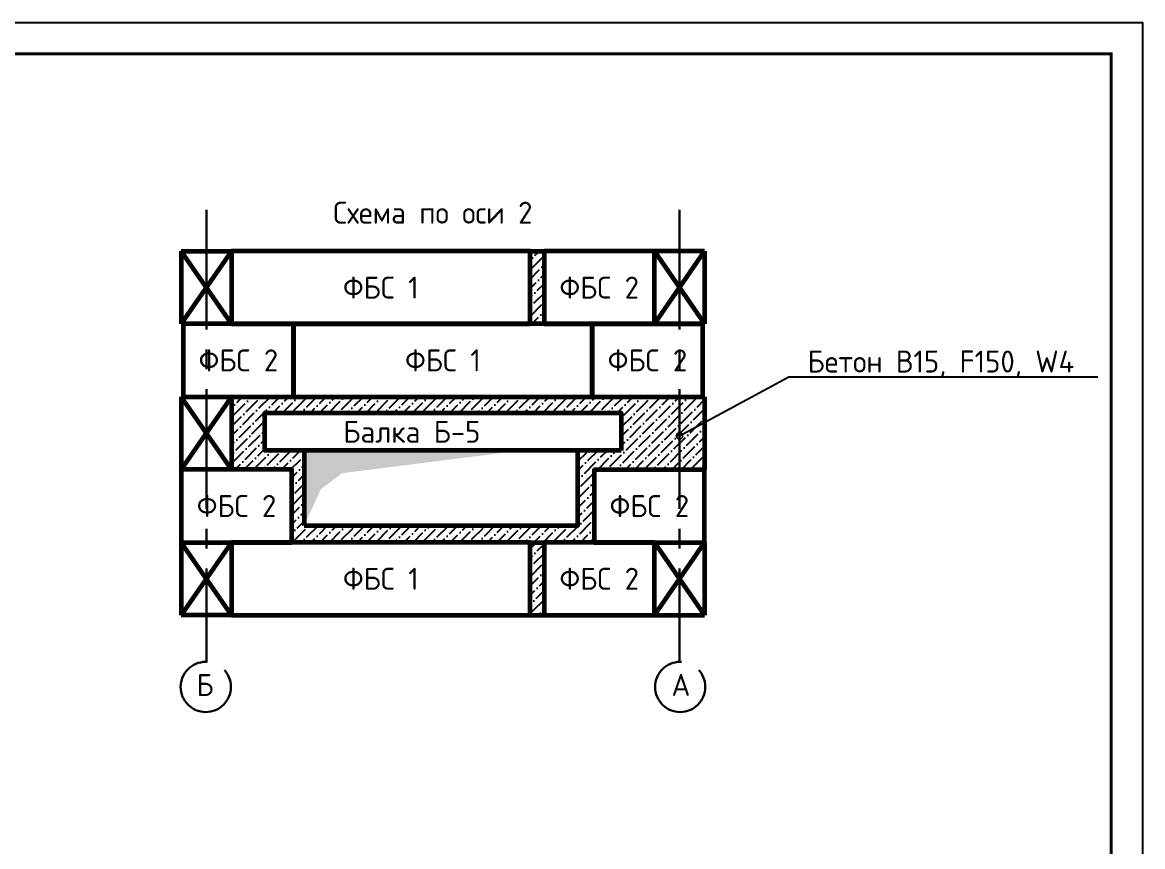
# Model space of a CAD drawing. Header units: millimetres. Extents: x 1601 to 14530, y 1157 to 3820.
# Drawn here: x 8095.4 to 8273.9, y 2991.2 to 3122.6 of the extents above; entities that cross this region are included whole.
import ezdxf
from ezdxf import colors
from ezdxf.entities.mleader import LeaderData, LeaderLine
from ezdxf.enums import TextEntityAlignment as Align
from ezdxf.math import Vec2, Vec3

# ---------------------------------------------------------------- set-up
doc = ezdxf.new("R2010")
doc.units = ezdxf.units.MM
doc.linetypes.add('осевая2', pattern=[28.575, 19.05, -3.175, 3.175, -3.175])
for name, color, linetype, lineweight in [('Осевая', 2, 'осевая2', 30), ('Основной', 1, 'Continuous', 60), ('Размер 3.5', 250, 'Continuous', 35), ('Размеры на чертеже', 250, 'Continuous', 25)]:
    doc.layers.add(name, color=color, linetype=linetype, lineweight=lineweight)
doc.styles.add('GOST', font='GOST Common.ttf')
doc.styles.get("Standard").update_dxf_attribs({"font": 'GOST Common.ttf'})

# ---------------------------------------------------------------- blocks, each defined once
blk = doc.blocks.new('*U427')
blk.add_lwpolyline([(0, 0), (420, 0), (420, -297), (0, -297)], close=True)
at = {"const_width": 0.5}
blk.add_lwpolyline([(20, -5), (415, -5), (415, -292), (20, -292)], close=True, dxfattribs=at)
at = {"style": 'GOST'}
blk.add_attdef('РАЗРАБОТАЛ', text='', height=2.5, dxfattribs=at).set_placement((250.5, -264.22), align=Align.MIDDLE_LEFT)
blk.add_attdef('ПРОВЕРИЛ', (250.75, -270.73), '', height=2.5, dxfattribs=at)
at = {"style": 'GOST', "flags": 8}
for tag, p in [('ЛИСТ', (387.6, -271.87)), ('ЛИСТОВ', (405.3, -271.86)), ('ФОРМАТ', (380.97, -294.75))]:
    blk.add_attdef(tag, text='', height=3, dxfattribs=at).set_placement(p, align=Align.MIDDLE_CENTER)
blk.add_attdef('ИМЯ_ЧЕРТЕЖА_001', (321.53, -284.99), '', height=3, dxfattribs=at)
blk = doc.blocks.new('*U398')
at = {"layer": 'Основной', "ltscale": 20}
blk.add_lwpolyline([(0, -290), (2380, -290), (2380, 290), (0, 290)], close=True, dxfattribs=at)
at = {"layer": 'Основной', "ltscale": 20, "flags": 1}
for tag, p in [('ВЕС', (579.2, 65.4)), ('ОБЪЕМ', (579.6, 61.7))]:
    blk.add_attdef(tag, p, '', height=2.5, dxfattribs=at)
at = {"layer": 'Основной', "ltscale": 20}
blk.add_attdef('НАЗВАНИЕ', (445.5, -133.9), '', height=38.9, dxfattribs=at)
blk = doc.blocks.new('*U399')
at = {"layer": 'Основной', "ltscale": 20}
blk.add_lwpolyline([(0, -290), (880, -290), (880, 290), (0, 290)], close=True, dxfattribs=at)
at = {"layer": 'Основной', "ltscale": 20, "flags": 1}
for tag, p in [('ВЕС', (579.2, 65.4)), ('ОБЪЕМ', (579.6, 61.7))]:
    blk.add_attdef(tag, p, '', height=2.5, dxfattribs=at)
at = {"layer": 'Основной', "ltscale": 20}
blk.add_attdef('НАЗВАНИЕ', (445.5, -133.9), '', height=38.9, dxfattribs=at)
blk = doc.blocks.new('*U400')
at = {"layer": 'Основной', "ltscale": 20}
blk.add_lwpolyline([(0, -290), (880, -290), (880, 290), (0, 290)], close=True, dxfattribs=at)
at = {"layer": 'Основной', "ltscale": 20, "flags": 1}
for tag, p in [('ВЕС', (579.2, 65.4)), ('ОБЪЕМ', (579.6, 61.7))]:
    blk.add_attdef(tag, p, '', height=2.5, dxfattribs=at)
at = {"layer": 'Основной', "ltscale": 20}
blk.add_attdef('НАЗВАНИЕ', (445.5, -133.9), '', height=38.9, dxfattribs=at)
blk = doc.blocks.new('*U401')
at = {"layer": 'Основной', "ltscale": 20}
blk.add_lwpolyline([(0, -290), (880, -290), (880, 290), (0, 290)], close=True, dxfattribs=at)
at = {"layer": 'Основной', "ltscale": 20, "flags": 1}
for tag, p in [('ВЕС', (579.2, 65.4)), ('ОБЪЕМ', (579.6, 61.7))]:
    blk.add_attdef(tag, p, '', height=2.5, dxfattribs=at)
at = {"layer": 'Основной', "ltscale": 20}
blk.add_attdef('НАЗВАНИЕ', (445.5, -133.9), '', height=38.9, dxfattribs=at)
blk = doc.blocks.new('*U402')
at = {"layer": 'Основной', "ltscale": 20}
blk.add_lwpolyline([(0, -290), (2380, -290), (2380, 290), (0, 290)], close=True, dxfattribs=at)
at = {"layer": 'Основной', "ltscale": 20, "flags": 1}
for tag, p in [('ВЕС', (579.2, 65.4)), ('ОБЪЕМ', (579.6, 61.7))]:
    blk.add_attdef(tag, p, '', height=2.5, dxfattribs=at)
at = {"layer": 'Основной', "ltscale": 20}
blk.add_attdef('НАЗВАНИЕ', (445.5, -133.9), '', height=38.9, dxfattribs=at)
blk = doc.blocks.new('*U403')
at = {"layer": 'Основной', "ltscale": 20}
blk.add_lwpolyline([(0, -290), (880, -290), (880, 290), (0, 290)], close=True, dxfattribs=at)
at = {"layer": 'Основной', "ltscale": 20, "flags": 1}
for tag, p in [('ВЕС', (579.2, 65.4)), ('ОБЪЕМ', (579.6, 61.7))]:
    blk.add_attdef(tag, p, '', height=2.5, dxfattribs=at)
at = {"layer": 'Основной', "ltscale": 20}
blk.add_attdef('НАЗВАНИЕ', (445.5, -133.9), '', height=38.9, dxfattribs=at)
blk = doc.blocks.new('*U404')
at = {"layer": 'Основной', "ltscale": 20}
blk.add_lwpolyline([(0, -290), (880, -290), (880, 290), (0, 290)], close=True, dxfattribs=at)
at = {"layer": 'Основной', "ltscale": 20, "flags": 1}
for tag, p in [('ВЕС', (579.2, 65.4)), ('ОБЪЕМ', (579.6, 61.7))]:
    blk.add_attdef(tag, p, '', height=2.5, dxfattribs=at)
at = {"layer": 'Основной', "ltscale": 20}
blk.add_attdef('НАЗВАНИЕ', (445.5, -133.9), '', height=38.9, dxfattribs=at)
blk = doc.blocks.new('*U394')
at = {"layer": 'Основной', "ltscale": 20}
blk.add_lwpolyline([(0, -290), (2380, -290), (2380, 290), (0, 290)], close=True, dxfattribs=at)
at = {"layer": 'Основной', "ltscale": 20, "flags": 1}
for tag, p in [('ВЕС', (579.2, 65.4)), ('ОБЪЕМ', (579.6, 61.7))]:
    blk.add_attdef(tag, p, '', height=2.5, dxfattribs=at)
at = {"layer": 'Основной', "ltscale": 20}
blk.add_attdef('НАЗВАНИЕ', (445.5, -133.9), '', height=38.9, dxfattribs=at)
blk = doc.blocks.new('*U395')
at = {"layer": 'Основной', "ltscale": 20}
blk.add_lwpolyline([(0, -290), (880, -290), (880, 290), (0, 290)], close=True, dxfattribs=at)
at = {"layer": 'Основной', "ltscale": 20, "flags": 1}
for tag, p in [('ВЕС', (579.2, 65.4)), ('ОБЪЕМ', (579.6, 61.7))]:
    blk.add_attdef(tag, p, '', height=2.5, dxfattribs=at)
at = {"layer": 'Основной', "ltscale": 20}
blk.add_attdef('НАЗВАНИЕ', (445.5, -133.9), '', height=38.9, dxfattribs=at)
blk = doc.blocks.new('_DotSmall')
at = {"color": 0, "linetype": 'ByBlock', "const_width": 0.5}
blk.add_lwpolyline([(-0.0625, 0, 1), (0.0625, 0, 1)], format="xyb", close=True, dxfattribs=at)

msp = doc.modelspace()

# ---------------------------------------------------------------- hatches: boundary and pattern name
h = msp.add_hatch()
h.set_pattern_fill('ANSI36', scale=0.33)
h.set_pattern_definition([(45, (1077.5069, -127.5506), (0.55565335, 2.03739561), [2.619375, -0.523875, 0, -0.523875])])
h.paths.add_polyline_path([(8176.3212, 3028.1298), (8178.5323, 3028.1298), (8178.5323, 3039.7298), (8176.3212, 3039.7298)])
h.paths.add_polyline_path([(8176.3212, 3074.5298), (8178.5323, 3074.5298), (8178.5323, 3086.1298), (8176.3212, 3086.1298)])
h = msp.add_hatch()
h.set_pattern_fill('ANSI36', scale=0.33)
h.paths.add_polyline_path([(8134.0212, 3060.3954), (8190.8212, 3060.3954), (8190.8212, 3062.9298), (8128.7212, 3062.9298), (8128.7212, 3051.3298), (8138.3212, 3051.3298), (8138.3212, 3039.7298), (8176.3212, 3039.7298), (8176.3212, 3039.7298), (8178.5323, 3039.7298), (8186.5212, 3039.7298), (8186.5212, 3051.3137), (8190.8212, 3051.3137), (8190.8212, 3054.3954), (8183.9212, 3054.3954), (8183.9212, 3042.3954), (8140.3212, 3042.3954), (8140.3212, 3054.3954), (8134.0212, 3054.3954)])
h.paths.add_polyline_path([(8200.1338, 3062.9298), (8190.8212, 3062.9298), (8190.8212, 3051.3137), (8200.1338, 3051.3137)])
h.paths.add_polyline_path([(8204.1212, 3062.9298), (8200.1338, 3062.9298), (8200.1338, 3051.3137), (8204.1212, 3051.3137)])
h = msp.add_hatch(color=7)
h.dxf.hatch_style = 1
h.paths.add_polyline_path([(8142.9582, 3048.2158), (8146.3572, 3050.7542), (8175.1635, 3054.3954), (8140.3212, 3054.3954), (8140.3212, 3042.3954)])

# ---------------------------------------------------------------- linework, layer by layer
at = {"layer": 'Осевая'}
for p, q in [((8124.7197, 3092.7103), (8124.7197, 3020.6911)), ((8200.1338, 3092.7103), (8200.1338, 3020.6911))]:
    msp.add_line(p, q, dxfattribs=at)
for centre in [(8124.6187, 3016.6921), (8200.2348, 3016.6921)]:
    msp.add_circle(centre, 4.0002, dxfattribs=at)
at = {"layer": 'Основной'}
for p, q in [((8120.7212, 3086.1298), (8120.7212, 3074.5298)), ((8128.7212, 3074.5298), (8120.7212, 3086.1298)), ((8128.7212, 3086.1298), (8120.7212, 3074.5298)), ((8120.7212, 3086.1298), (8128.7212, 3086.1298)), ((8176.3212, 3086.1298), (8178.5323, 3086.1298)), ((8196.1323, 3074.5298), (8204.1323, 3086.1298)), ((8196.1323, 3086.1298), (8204.1323, 3074.5298)), ((8204.1323, 3086.1298), (8196.1323, 3086.1298)), ((8204.1323, 3086.1298), (8204.1323, 3074.5298)), ((8128.7212, 3074.5298), (8120.7212, 3074.5298)), ((8196.1323, 3074.5298), (8204.1323, 3074.5298)), ((8120.7212, 3062.9298), (8120.7212, 3051.3298)), ((8128.7212, 3051.3298), (8120.7212, 3062.9298)), ((8128.7212, 3062.9298), (8120.7212, 3051.3298)), ((8120.7212, 3062.9298), (8204.1212, 3062.9298)), ((8128.7212, 3062.9298), (8128.7212, 3051.3298)), ((8204.1212, 3062.9298), (8204.1212, 3051.3137)), ((8128.7212, 3051.3298), (8120.7212, 3051.3298)), ((8120.7212, 3039.7298), (8120.7212, 3028.1299)), ((8128.7212, 3028.1299), (8120.7212, 3039.7298)), ((8128.7212, 3039.7298), (8120.7212, 3028.1299)), ((8176.3212, 3039.7298), (8178.5323, 3039.7298)), ((8196.1323, 3028.1299), (8204.1323, 3039.7298)), ((8196.1323, 3039.7298), (8204.1323, 3028.1299)), ((8204.1323, 3039.7298), (8204.1323, 3028.1299)), ((8128.7212, 3028.1298), (8120.7212, 3028.1299)), ((8176.3212, 3028.1298), (8178.5323, 3028.1298)), ((8196.1323, 3028.1298), (8204.1323, 3028.1299))]:
    msp.add_line(p, q, dxfattribs=at)
for points in [[(8190.8212, 3054.3954), (8134.0212, 3054.3954), (8134.0212, 3060.3954), (8190.8212, 3060.3954)], [(8140.3212, 3042.3954), (8183.9212, 3042.3954), (8183.9212, 3054.3954), (8140.3212, 3054.3954)]]:
    msp.add_lwpolyline(points, close=True, dxfattribs=at)

# ---------------------------------------------------------------- block references
msp.add_blockref('*U427', (7853.9325, 3122.5891))
at = {"layer": 'Основной', "xscale": 0.02, "yscale": 0.02, "zscale": 0.02}
for name, p in [('*U394', (8128.7212, 3080.3298)), ('*U395', (8178.5323, 3080.3298)), ('*U399', (8121.0212, 3068.7298)), ('*U398', (8138.6212, 3068.7298)), ('*U400', (8186.2212, 3068.7298)), ('*U404', (8120.7212, 3045.5298)), ('*U401', (8186.5212, 3045.5137)), ('*U402', (8128.7212, 3033.9298)), ('*U403', (8178.5323, 3033.9298))]:
    msp.add_blockref(name, p, dxfattribs=at)

# ---------------------------------------------------------------- texts
at = {"layer": 'Основной', "char_height": 3.5, "attachment_point": 5}
for s, insert in [('Б', (8124.5037, 3017.0111)), ('А', (8200.3498, 3017.0111))]:
    msp.add_mtext_dynamic_manual_height_columns(s, width=5.739849, gutter_width=12.5, heights=[0], dxfattribs=dict(at, insert=insert))
at = {"layer": 'Размер 3.5', "char_height": 3.5, "attachment_point": 5, "style": 'GOST'}
for s, width, heights, insert in [('Схема по оси 2', 37.356069, [0], (8160.8088, 3092.266)), ('{\\C7;ФБС 1}', 27.497551, [0], (8152.5212, 3080.3298)), ('{\\C7;ФБС 2}', 15.874668, [5.3157], (8187.3323, 3080.3298)), ('{\\C7;ФБС 2}', 15.874668, [5.3157], (8129.8212, 3068.7298)), ('{\\C7;ФБС 1}', 27.497551, [0], (8162.4212, 3068.7298)), ('{\\C7;ФБС 2}', 15.874668, [5.3157], (8195.0212, 3068.7298)), ('{\\C7;Балка Б-5}', 48.475316, [5.3157], (8157.4692, 3057.3465)), ('{\\C7;ФБС 2}', 15.874668, [5.3157], (8129.5212, 3045.5298)), ('{\\C7;ФБС 2}', 15.874668, [5.3157], (8195.3212, 3045.5137)), ('{\\C7;ФБС 1}', 27.497551, [0], (8152.5212, 3033.9298)), ('{\\C7;ФБС 2}', 15.874668, [5.3157], (8187.3323, 3033.9298))]:
    msp.add_mtext_dynamic_manual_height_columns(s, width=width, gutter_width=12.5, heights=heights, dxfattribs=dict(at, insert=insert))

# ---------------------------------------------------------------- leaders
at = {"layer": 'Размеры на чертеже'}
ml = msp.add_multileader_mtext('Standard', dxfattribs=at)
ml.set_content('\\A1;{\\C7;Бетон В15, F150, W4}', color=256, style='GOST')
ml.set_leader_properties()
ml.set_arrow_properties(name='DOTSMALL')
ml.build(insert=Vec2(0, 0))
ml.multileader.update_dxf_attribs({"text_left_attachment_type": 5, "text_right_attachment_type": 5, "dogleg_length": 1, "arrow_head_size": 2})
ctx = ml.context
ctx.base_point, ctx.char_height, ctx.arrow_head_size, ctx.plane_origin = Vec3(8218.5306, 3066.0955), 3.5, 2, Vec3(8240.8485, 3091.355)
ctx.left_attachment, ctx.right_attachment = 5, 5
notes = []
notes.append((ctx, [(0, (1, 1, 0), (8217.5306, 3066.0955), (1, 0), 1, [(0, [(8200.1338, 3056.7007)], 0, [])])]))
ctx.mtext.insert, ctx.mtext.flow_direction = Vec3(8220.5306, 3070.2955), 5
for ctx, leaders in notes:
    for number, flags, end, landing, length, lines in leaders:
        leader = LeaderData()
        leader.index, (leader.has_last_leader_line, leader.has_dogleg_vector, leader.attachment_direction) = number, flags
        leader.last_leader_point, leader.dogleg_vector, leader.dogleg_length = Vec3(end), Vec3(landing), length
        for number, points, colour, breaks in lines:
            line = LeaderLine()
            line.index, line.vertices, line.color, line.breaks = number, Vec3.list(points), colors.encode_raw_color(colour), breaks
            leader.lines.append(line)
        ctx.leaders.append(leader)

doc.saveas('drawing.dxf')
